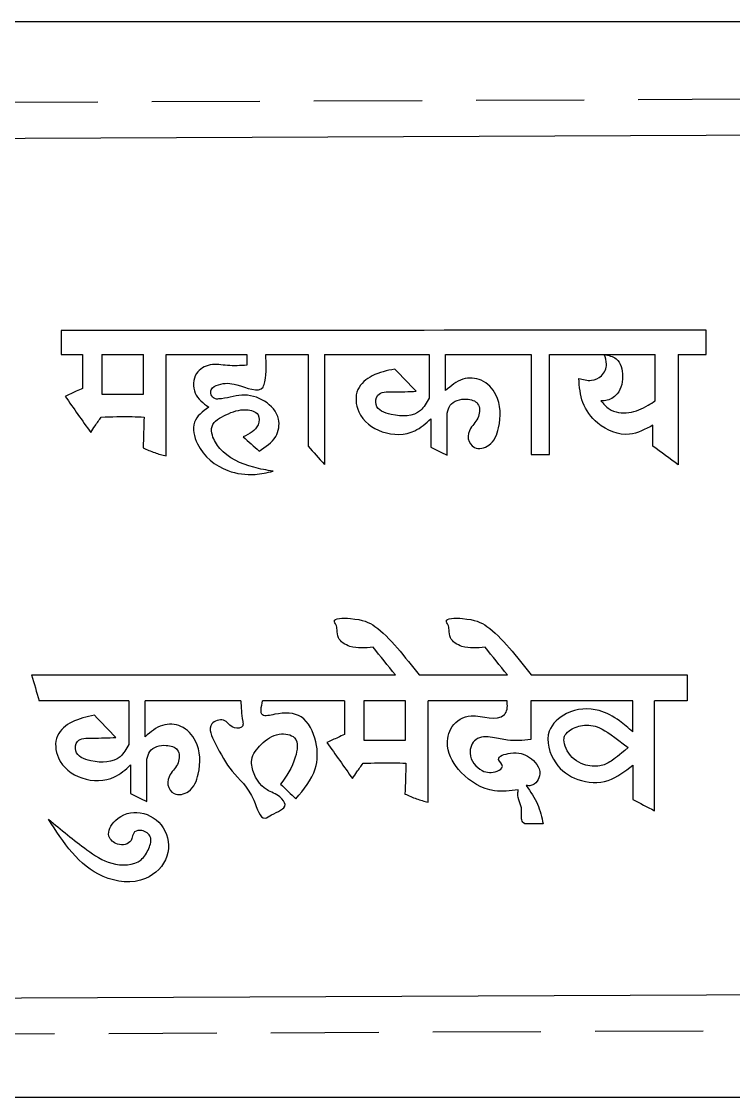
# Model space of a CAD drawing. Header units: millimetres. Extents: x 56222 to 3066687, y -650199 to -121287.
# Drawn here: x 137975.53 to 137985.41, y -183356.59 to -183341.65 of the extents above; entities that cross this region are included whole.
import ezdxf

# ---------------------------------------------------------------- set-up
doc = ezdxf.new("R2010")
doc.units = ezdxf.units.MM
doc.header["$MEASUREMENT"] = 0
doc.linetypes.add('00 . GROUND FLOOR$0$DASHED', pattern=[0.75, 0.5, -0.25])
doc.layers.add('Dimensions', color=154, linetype='Continuous', lineweight=0)
doc.layers.add('FURNITURE', color=32, linetype='Continuous', lineweight=9)

# ---------------------------------------------------------------- blocks, each defined once
blk = doc.blocks.new('ss sdfsd f')
at = {"layer": 'FURNITURE', "lineweight": -3, "elevation": 9.052904171116827e-08}
for points in [[(39246.45139205844, -28072.66403710714), (39250.97948875702, -28072.66403710714)], [(39251.27595612442, -28072.66403710714), (39252.37410784448, -28072.66403710714)], [(39252.67057521189, -28072.66403710714), (39254.61235733864, -28072.66403710714), (39254.61235733864, -28072.98535164134), (39254.20516176023, -28072.98535164134)], [(39247.66070983368, -28072.98535164134), (39246.54424351974, -28072.98535164134)], [(39249.05501477778, -28072.98535164134), (39247.86640953501, -28072.98535164134)], [(39250.34622334179, -28072.98535164134), (39249.32662554245, -28072.98535164134)], [(39251.1046938721, -28072.98535164134), (39250.58627982254, -28072.98535164134)], [(39252.37078356535, -28072.98535164134), (39251.38704762488, -28072.98535164134)], [(39253.93583452926, -28072.98535164134), (39252.66445118967, -28072.98535164134)]]:
    blk.add_lwpolyline(points, dxfattribs=at)
at = {"layer": 'FURNITURE', "lineweight": -3}
for points in [[(39254.85040325703, -28068.37026325907, 9.052904171116827e-08), (39246.81838484021, -28068.37275964539, 9.052904171116827e-08)], [(39249.28403035832, -28069.87558419447, 9.052904171116827e-08), (39249.49097560035, -28069.69292487867, 9.052904171116827e-08), (39249.5246577225, -28069.47661723745, 9.052904171116827e-08), (39249.35142055188, -28069.25550722598, 9.052904171116827e-08), (39249.06748389503, -28069.17859525672, 9.052904171116827e-08), (39248.77874662757, -28069.22667184869, 9.052904171116827e-08), (39248.73063672428, -28069.22185890053, 9.052904171116827e-08), (39248.68732743162, -28069.17379288646, 9.052904171116827e-08), (39248.68732743162, -28069.11129860585, 9.052904171116827e-08), (39248.77874662757, -28069.04881490316, 9.052904171116827e-08), (39249.00492026137, -28069.04881490316, 9.052904171116827e-08), (39249.33216621086, -28069.07765028041, 9.052904171116827e-08), (39249.35453446147, -28069.01085079125, 9.052904171116827e-08), (39249.3660350104, -28068.6724952472, 9.052904171116827e-08)], [(39249.13095575234, -28068.6724952472, 9.052904171116827e-08), (39249.13095575234, -28068.805586486, 9.052904171116827e-08)], [(39249.89549840636, -28068.6724952472, 9.052904171116827e-08), (39249.89549840636, -28069.81315338131, 9.052904171116827e-08)], [(39250.09546330103, -28068.6724952472, 9.052904171116827e-08), (39250.09546330103, -28070.04246127148, 9.052904171116827e-08)], [(39249.13095575234, -28068.805586486, 9.052904171116827e-08), (39248.88931636755, -28068.80947915613, 9.052904171116827e-08), (39248.67492369172, -28068.80169381584, 9.052904171116827e-08), (39248.50342512062, -28068.91069915803, 9.052904171116827e-08), (39248.48785557263, -28069.15208701921, 9.052904171116827e-08), (39248.6554358075, -28069.32728890984, 9.052904171116827e-08)], [(39247.08618106564, -28069.09476533561, 9.052904171116827e-08), (39247.0062833352, -28069.12965127628, 9.052904171116827e-08), (39246.868440937, -28069.19433518385, 9.052904171116827e-08)], [(39246.868440937, -28069.19433518385, 9.052904171116827e-08), (39247.18605971598, -28069.64332506794, 9.052904171116827e-08)], [(39248.6554358075, -28069.32728890984, 9.052904171116827e-08), (39248.47804675739, -28069.51700369028, 9.052904171116827e-08), (39248.51543962182, -28069.78462476335, 9.052904171116827e-08), (39248.8958555777, -28070.11835776158, 9.052904171116827e-08), (39249.23278059619, -28070.1651967383, 9.052904171116827e-08), (39249.45628145758, -28070.12692586707, 9.052904171116827e-08)], [(39249.45628145758, -28070.12692586707, 9.052904171116827e-08), (39249.21573194115, -28070.07748472496, 9.052904171116827e-08), (39248.7931744087, -28069.84193586902, 9.052904171116827e-08), (39248.70175521277, -28069.67850719004, 9.052904171116827e-08), (39248.69692865289, -28069.56794689534, 9.052904171116827e-08), (39248.87019177276, -28069.42374885312, 9.052904171116827e-08), (39249.12522096883, -28069.36125457252, 9.052904171116827e-08), (39249.26960257718, -28069.42374885312, 9.052904171116827e-08), (39249.26960257718, -28069.54872683645, 9.052904171116827e-08), (39249.08673823605, -28069.69773782683, 9.052904171116827e-08)], [(39247.18605971598, -28069.64332506794, 9.052904171116827e-08), (39247.24076072792, -28069.56021884604, 9.052904171116827e-08), (39247.31793378745, -28069.45175915357, 9.052904171116827e-08)], [(39247.31793378745, -28069.45175915357, 9.052904171116827e-08), (39247.70148960219, -28069.44577205765, 9.052904171116827e-08), (39247.85132055233, -28069.45175915357, 9.052904171116827e-08)], [(39247.85132055233, -28069.45175915357, 9.052904171116827e-08), (39247.83933200038, -28069.83489098229, 9.052904171116827e-08)], [(39249.08673823605, -28069.69773782683, 9.052904171116827e-08), (39249.28403035832, -28069.87558419447, 9.052904171116827e-08)], [(39247.83933200038, -28069.83489098229, 9.052904171116827e-08), (39247.98316867455, -28069.89475136382, 9.052904171116827e-08), (39248.12700534872, -28069.9366610354, 9.052904171116827e-08)], [(39249.89549840636, -28069.81315338131, 9.052904171116827e-08), (39250.09546330103, -28070.04246127148, 9.052904171116827e-08)], [(39250.97948875702, -28072.66403710714, 9.052904171116827e-08), (39250.70144257917, -28072.3171028797, 9.052904171116827e-08)], [(39252.37410784448, -28072.66403710714, 9.052904171116827e-08), (39252.09606166663, -28072.3171028797, 9.052904171116827e-08)], [(39246.45139205844, -28072.66403710714, 9.052904171116827e-08), (39246.54424351974, -28072.98535164134, 9.052904171116827e-08)], [(39249.05501477778, -28072.98535164134, 9.052904171116827e-08), (39249.07899188168, -28073.24280734478, 9.052904171116827e-08), (39249.07899188168, -28073.29866927707, 9.052904171116827e-08), (39248.97511704733, -28073.32260708292, 9.052904171116827e-08), (39248.83932463962, -28073.22685585947, 9.052904171116827e-08), (39248.6955139147, -28073.2747314712, 9.052904171116827e-08), (39248.73547575453, -28073.51412010775, 9.052904171116827e-08), (39248.94742920116, -28073.8616043864, 9.052904171116827e-08), (39249.217794402, -28074.22630949932, 9.052904171116827e-08), (39249.35859501432, -28074.44773684803, 9.052904171116827e-08), (39249.4384667955, -28074.40783697897, 9.052904171116827e-08), (39249.60622867509, -28074.2801616291, 9.052904171116827e-08), (39249.54231568059, -28074.18441040565, 9.052904171116827e-08), (39249.38254616898, -28074.09663492484, 9.052904171116827e-08), (39249.19521855742, -28073.81151799191, 9.052904171116827e-08), (39249.19083313473, -28073.72158461787, 9.052904171116827e-08), (39249.31064080651, -28073.53008217096, 9.052904171116827e-08), (39249.53432331263, -28073.40240682109, 9.052904171116827e-08), (39249.72505027551, -28073.44769084535, 9.052904171116827e-08), (39249.73405466408, -28073.68967106935, 9.052904171116827e-08), (39249.55030804857, -28074.02481092933, 9.052904171116827e-08)], [(39249.74204703205, -28074.2083482115, 9.052904171116827e-08), (39249.98168832486, -28073.83330848243, 9.052904171116827e-08), (39249.98968069283, -28073.49815804455, 9.052904171116827e-08), (39249.8059340773, -28073.18695599041, 9.052904171116827e-08), (39249.47840268609, -28073.15503186399, 9.052904171116827e-08), (39249.32662554245, -28073.16301818454, 9.052904171116827e-08), (39249.32662554245, -28072.98535164134, 9.052904171116827e-08)], [(39252.51075380178, -28074.09464627812, 9.052904171116827e-08), (39252.21329758745, -28074.10630313277, 9.052904171116827e-08), (39251.79917356017, -28073.87907909046, 9.052904171116827e-08), (39251.63001042126, -28073.55281409532, 9.052904171116827e-08), (39251.68834432773, -28073.30812592685, 9.052904171116827e-08), (39251.92165400435, -28073.17412498797, 9.052904171116827e-08), (39252.33758304913, -28073.15731163368, 9.052904171116827e-08), (39252.34737734487, -28073.14586081773, 9.052904171116827e-08), (39252.37078356535, -28072.98535164134, 9.052904171116827e-08)], [(39252.66445118967, -28072.98535164134, 9.052904171116827e-08), (39252.66445118967, -28073.47033814644, 9.052904171116827e-08)], [(39253.93583452926, -28073.37272521115, 9.052904171116827e-08), (39253.93583452926, -28072.98535164134, 9.052904171116827e-08)], [(39253.93583452926, -28073.37272521115, 9.052904171116827e-08), (39253.7698112492, -28073.23759243611, 9.052904171116827e-08), (39253.51768836875, -28073.10860542565, 9.052904171116827e-08), (39253.11184215116, -28073.14545885723, 9.052904171116827e-08), (39252.89560734918, -28073.36415858547, 9.052904171116827e-08), (39252.97654277913, -28073.75968624258, 9.052904171116827e-08), (39253.25225352478, -28073.9667593701, 9.052904171116827e-08), (39253.63011835673, -28073.9775231851, 9.052904171116827e-08), (39253.93454138123, -28073.78750542982, 9.052904171116827e-08)], [(39250.34622334179, -28073.40762172976, 9.052904171116827e-08), (39250.26632561134, -28073.4425076704, 9.052904171116827e-08), (39250.12848321315, -28073.507191578, 9.052904171116827e-08)], [(39250.12848321315, -28073.507191578, 9.052904171116827e-08), (39250.44610199214, -28073.95618146206, 9.052904171116827e-08)], [(39252.66445118967, -28073.47033814644, 9.052904171116827e-08), (39252.3765961966, -28073.47707627385, 9.052904171116827e-08), (39252.1899692147, -28073.44212686574, 9.052904171116827e-08), (39251.97998791082, -28073.47124784651, 9.052904171116827e-08), (39251.90997684336, -28073.64020877141, 9.052904171116827e-08), (39252.06165019002, -28073.85577595909, 9.052904171116827e-08), (39252.24827717192, -28073.8616043864, 9.052904171116827e-08), (39252.31244965889, -28073.80334126899, 9.052904171116827e-08), (39252.26579291341, -28073.71594659287, 9.052904171116827e-08), (39252.41160173032, -28073.64020877141, 9.052904171116827e-08), (39252.65074998744, -28073.69264346151, 9.052904171116827e-08), (39252.77906901213, -28073.89655379452, 9.052904171116827e-08), (39252.6682397797, -28074.04221158805, 9.052904171116827e-08), (39252.60990587323, -28074.04221158805, 9.052904171116827e-08)], [(39250.44610199214, -28073.95618146206, 9.052904171116827e-08), (39250.50080300408, -28073.87307524016, 9.052904171116827e-08), (39250.5779760636, -28073.76461554772, 9.052904171116827e-08)], [(39250.5779760636, -28073.76461554772, 9.052904171116827e-08), (39250.96153187832, -28073.75862845177, 9.052904171116827e-08), (39251.11136282849, -28073.76461554772, 9.052904171116827e-08)], [(39251.11136282849, -28073.76461554772, 9.052904171116827e-08), (39251.09937427653, -28074.14774737641, 9.052904171116827e-08)], [(39253.93454138123, -28073.78750542982, 9.052904171116827e-08), (39253.93454138123, -28074.21457859933, 9.052904171116827e-08)], [(39249.55030804857, -28074.02481092933, 9.052904171116827e-08), (39249.74204703205, -28074.2083482115, 9.052904171116827e-08)], [(39252.60990587323, -28074.04221158805, 9.052904171116827e-08), (39252.74990205889, -28074.27525347977, 9.052904171116827e-08), (39252.81988717711, -28074.51995222613, 9.052904171116827e-08)], [(39251.09937427653, -28074.14774737641, 9.052904171116827e-08), (39251.2432109507, -28074.20760775794, 9.052904171116827e-08), (39251.38704762488, -28074.24951742955, 9.052904171116827e-08)], [(39252.81988717711, -28074.51995222613, 9.052904171116827e-08), (39252.6565626187, -28074.51995222613, 9.052904171116827e-08), (39252.57492628874, -28074.50829537148, 9.052904171116827e-08), (39252.551597916, -28074.45586068141, 9.052904171116827e-08), (39252.551597916, -28074.34517345182, 9.052904171116827e-08), (39252.50491522128, -28074.14125254089, 9.052904171116827e-08), (39252.51075380178, -28074.09464627812, 9.052904171116827e-08)], [(39253.93454138123, -28074.21457859933, 9.052904171116827e-08), (39254.20516176023, -28074.35588887264, 9.052904171116827e-08)], [(39246.65948412411, -28074.46113905751, 9.052904171116827e-08), (39247.33961387879, -28075.17476704458, 9.052904171116827e-08), (39247.87061331296, -28075.20002708893, 9.052904171116827e-08), (39248.13612600467, -28074.92219833465, 9.052904171116827e-08), (39248.0878604059, -28074.56747876689, 9.052904171116827e-08), (39247.80397564757, -28074.381381631, 9.052904171116827e-08), (39247.49346696215, -28074.47886763135, 9.052904171116827e-08), (39247.41359518099, -28074.67382905418, 9.052904171116827e-08), (39247.52006493997, -28074.77130447666, 9.052904171116827e-08), (39247.68863124622, -28074.72699361994, 9.052904171116827e-08), (39247.73300445797, -28074.62065391055, 9.052904171116827e-08), (39247.82172493227, -28074.60292533668, 9.052904171116827e-08), (39247.92868772696, -28074.6824077376, 9.052904171116827e-08), (39247.91044540657, -28074.82447962029, 9.052904171116827e-08), (39247.81285028992, -28074.96626589946, 9.052904171116827e-08), (39247.44909375039, -28075.01057675619, 9.052904171116827e-08), (39247.13858506499, -28074.84219761624, 9.052904171116827e-08), (39246.65948412411, -28074.46113905751, 9.052904171116827e-08)]]:
    blk.add_spline(points, degree=3, dxfattribs=at)
for points in [[(39246.81838484021, -28068.37275964539, 9.052904171116827e-08), (39246.81838484021, -28068.47267151267, 9.052904171116827e-08), (39246.81838484021, -28068.57258337992, 9.052904171116827e-08), (39246.81838484021, -28068.6724952472, 9.052904171116827e-08)], [(39254.85040325703, -28068.6724952472, 9.052904171116827e-08), (39254.85040325703, -28068.57175125116, 9.052904171116827e-08), (39254.85040325703, -28068.47100725513, 9.052904171116827e-08), (39254.85040325703, -28068.37026325907, 9.052904171116827e-08)], [(39246.81838484021, -28068.6724952472, 9.052904171116827e-08), (39246.90765024869, -28068.6724952472, 9.052904171116827e-08), (39246.99691565716, -28068.6724952472, 9.052904171116827e-08), (39247.08618106564, -28068.6724952472, 9.052904171116827e-08)], [(39247.32623754638, -28068.6724952472, 9.052904171116827e-08), (39247.49904222957, -28068.6724952472, 9.052904171116827e-08), (39247.67184691275, -28068.6724952472, 9.052904171116827e-08), (39247.84465159594, -28068.6724952472, 9.052904171116827e-08)], [(39248.12700534872, -28068.6724952472, 9.052904171116827e-08), (39248.46165548326, -28068.6724952472, 9.052904171116827e-08), (39248.79630561781, -28068.6724952472, 9.052904171116827e-08), (39249.13095575234, -28068.6724952472, 9.052904171116827e-08)], [(39249.3660350104, -28068.6724952472, 9.052904171116827e-08), (39249.54252280905, -28068.6724952472, 9.052904171116827e-08), (39249.7190106077, -28068.6724952472, 9.052904171116827e-08), (39249.89549840636, -28068.6724952472, 9.052904171116827e-08)], [(39250.09546330103, -28068.6724952472, 9.052904171116827e-08), (39250.53035536767, -28068.6724952472, 9.052904171116827e-08), (39250.96524743429, -28068.6724952472, 9.052904171116827e-08), (39251.40013950093, -28068.6724952472, 9.052904171116827e-08)], [(39251.60583920225, -28068.6724952472, 9.052904171116827e-08), (39251.9613006326, -28068.6724952472, 9.052904171116827e-08), (39252.31676206295, -28068.6724952472, 9.052904171116827e-08), (39252.6722234933, -28068.6724952472, 9.052904171116827e-08)], [(39252.89761864969, -28068.6724952472, 9.052904171116827e-08), (39253.33714698944, -28068.6724952472, 9.052904171116827e-08), (39253.77667532919, -28068.6724952472, 9.052904171116827e-08), (39254.21620366893, -28068.6724952472, 9.052904171116827e-08)], [(39254.50232006248, -28068.6724952472, 9.052904171116827e-08), (39254.618347794, -28068.6724952472, 9.052904171116827e-08), (39254.73437552551, -28068.6724952472, 9.052904171116827e-08), (39254.85040325703, -28068.6724952472, 9.052904171116827e-08)], [(39247.32623754638, -28069.16597581243, 9.052904171116827e-08), (39247.49904222956, -28069.16597581243, 9.052904171116827e-08), (39247.67184691275, -28069.16597581243, 9.052904171116827e-08), (39247.84465159594, -28069.16597581243, 9.052904171116827e-08)], [(39254.20516176023, -28074.35588887264, 9.052904171116827e-08), (39254.2051641967, -28073.89904312842, 9.052904171116827e-08), (39254.20516663315, -28073.4421973842, 9.052904171116827e-08), (39254.20516176023, -28072.98535164134, 9.052904171116827e-08)], [(39250.58627982254, -28073.47883220658, 9.052904171116827e-08), (39250.75908450573, -28073.47883220658, 9.052904171116827e-08), (39250.93188918891, -28073.47883220658, 9.052904171116827e-08), (39251.1046938721, -28073.47883220658, 9.052904171116827e-08)]]:
    blk.add_open_spline(points, degree=3, dxfattribs=at)
for points, knots in [([(39247.08618106564, -28068.6724952472, 9.052904171116827e-08), (39247.08618106564, -28068.68304988385, 9.052904171116827e-08), (39247.08618106543, -28068.76750390151, 9.052904171116827e-08), (39247.08618106564, -28068.85195791921, 9.052904171116827e-08), (39247.08618106564, -28069.09476533561, 9.052904171116827e-08)], [0, 0, 0, 0, 0.0186920114619511, 0.4486981946018886, 0.4486981946018886, 0.4486981946018886, 0.4486981946018886]), ([(39247.32623754638, -28068.6724952472, 9.052904171116827e-08), (39247.32623754638, -28068.68304988385, 9.052904171116827e-08), (39247.32623754637, -28068.78174599688, 9.052904171116827e-08), (39247.32623754638, -28068.88044210993, 9.052904171116827e-08), (39247.32623754638, -28069.16597581243, 9.052904171116827e-08)], [0, 0, 0, 0, 0.01869201146450905, 0.5243654352352678, 0.5243654352352678, 0.5243654352352678, 0.5243654352352678]), ([(39247.84465159594, -28069.16597581243, 9.052904171116827e-08), (39247.84465159594, -28068.88044210993, 9.052904171116827e-08), (39247.84465159632, -28068.7817459969, 9.052904171116827e-08), (39247.84465159594, -28068.68304988382, 9.052904171116827e-08), (39247.84465159594, -28068.6724952472, 9.052904171116827e-08)], [0, 0, 0, 0, 0.5056734237720093, 0.5243654352352678, 0.5243654352352678, 0.5243654352352678, 0.5243654352352678]), ([(39248.12700534872, -28069.9366610354, 9.052904171116827e-08), (39248.12700534872, -28069.18871619911, 9.052904171116827e-08), (39248.12700534939, -28068.93588304149, 9.052904171116827e-08), (39248.12700534872, -28068.68304988382, 9.052904171116827e-08), (39248.12700534872, -28068.6724952472, 9.052904171116827e-08)], [0, 0, 0, 0, 1.324592588659641, 1.343284600122388, 1.343284600122388, 1.343284600122388, 1.343284600122388]), ([(39251.40013950093, -28068.6724952472, 9.052904171116827e-08), (39251.40013950862, -28068.85409677221, 9.052904171116827e-08), (39251.40013951634, -28069.03569829722, 9.052904171116827e-08), (39251.40013952403, -28069.21729982224, 9.052904171116827e-08), (39251.36809939072, -28069.27419604806, 9.052904171116827e-08), (39251.27333894453, -28069.44246974687, 9.052904171116827e-08), (39250.98130619842, -28069.45435983124, 9.052904171116827e-08), (39250.71329726106, -28069.35258275941, 9.052904171116827e-08), (39250.75016415802, -28069.13308587336, 9.052904171116827e-08), (39250.99365259871, -28069.14075991707, 9.052904171116827e-08), (39251.14638734977, -28069.1342206855, 9.052904171116827e-08), (39251.24026621546, -28069.13020132749, 9.052904171116827e-08), (39251.15065481704, -28069.03826872883, 9.052904171116827e-08), (39251.0610434186, -28068.94633613019, 9.052904171116827e-08), (39250.97143202018, -28068.85440353154, 9.052904171116827e-08), (39250.87617208253, -28068.87362711957, 9.052904171116827e-08), (39250.6999514276, -28068.90918869305, 9.052904171116827e-08), (39250.4671312447, -28069.09832008786, 9.052904171116827e-08), (39250.49777111669, -28069.44580798871, 9.052904171116827e-08), (39250.80758705858, -28069.68113124189, 9.052904171116827e-08), (39251.19387996972, -28069.67986657743, 9.052904171116827e-08), (39251.3583739011, -28069.53024209587, 9.052904171116827e-08), (39251.42100271837, -28069.4732746185, 9.052904171116827e-08), (39251.42100271837, -28069.59148979264, 9.052904171116827e-08), (39251.42100271837, -28069.70970496675, 9.052904171116827e-08), (39251.42100271837, -28069.8279201409, 9.052904171116827e-08), (39251.48843616067, -28069.86061998058, 9.052904171116827e-08), (39251.55586960296, -28069.89331982026, 9.052904171116827e-08), (39251.62330304525, -28069.92601965992, 9.052904171116827e-08), (39251.62330304525, -28069.75137839843, 9.052904171116827e-08), (39251.62330304525, -28069.57673713691, 9.052904171116827e-08), (39251.62330304525, -28069.40209587541, 9.052904171116827e-08), (39251.63348947752, -28069.36733350877, 9.052904171116827e-08), (39251.66485091477, -28069.26030901278, 9.052904171116827e-08), (39251.84252395477, -28069.20798970251, 9.052904171116827e-08), (39252.03483763085, -28069.26448580277, 9.052904171116827e-08), (39252.033414308, -28069.46712743184, 9.052904171116827e-08), (39251.91366032179, -28069.57033205615, 9.052904171116827e-08), (39251.86484425004, -28069.72309713087, 9.052904171116827e-08), (39251.96567684861, -28069.86919341992, 9.052904171116827e-08), (39252.19259851472, -28069.81451724256, 9.052904171116827e-08), (39252.29720072581, -28069.5322741183, 9.052904171116827e-08), (39252.29247304331, -28069.20807130155, 9.052904171116827e-08), (39252.07314474764, -28068.96664848149, 9.052904171116827e-08), (39251.79851621036, -28068.9528553752, 9.052904171116827e-08), (39251.67250430944, -28069.06262829826, 9.052904171116827e-08), (39251.60583920225, -28069.1207023661, 9.052904171116827e-08), (39251.60583920225, -28068.97129999312, 9.052904171116827e-08), (39251.60583920225, -28068.82189762017, 9.052904171116827e-08), (39251.60583920225, -28068.6724952472, 9.052904171116827e-08)], [0, 0, 0, 0, 0.270717171078559, 0.270717171078559, 0.270717171078559, 0.3638322174214424, 0.5461100117314306, 0.6582419912423139, 0.7169527016534287, 0.8097836036161987, 0.9578547730849724, 0.9578547730849724, 0.9578547730849724, 1.149235721862317, 1.149235721862317, 1.149235721862317, 1.29408983738355, 1.41720028009426, 1.555004742584707, 1.745950911110683, 1.947236553955049, 2.070991205908133, 2.070991205908133, 2.070991205908133, 2.24721702513951, 2.24721702513951, 2.24721702513951, 2.358937063099622, 2.358937063099622, 2.358937063099622, 2.619278424584811, 2.619278424584811, 2.619278424584811, 2.671330884141585, 2.779534724454988, 2.853212133398764, 2.932957532163679, 3.020373843757241, 3.086747906657516, 3.152118174386184, 3.242735404872478, 3.365980564307945, 3.571021017063365, 3.698457918159769, 3.812201402373871, 3.939971094565891, 3.939971094565891, 3.939971094565891, 4.162688319861019, 4.162688319861019, 4.162688319861019, 4.162688319861019]), ([(39252.6722234933, -28068.6724952472, 9.052904171116827e-08), (39252.6722234933, -28069.08746657908, 9.052904171116827e-08), (39252.6722234933, -28069.50243791094, 9.052904171116827e-08), (39252.6722234933, -28069.9174092428, 9.052904171116827e-08), (39252.7473552121, -28069.9174092428, 9.052904171116827e-08), (39252.8224869309, -28069.9174092428, 9.052904171116827e-08), (39252.89761864969, -28069.9174092428, 9.052904171116827e-08), (39252.89761864969, -28069.50243791094, 9.052904171116827e-08), (39252.89761864969, -28069.08746657908, 9.052904171116827e-08), (39252.89761864969, -28068.6724952472, 9.052904171116827e-08)], [0, 0, 0, 0, 0.6186063967943483, 0.6186063967943483, 0.6186063967943483, 0.7306068129237246, 0.7306068129237246, 0.7306068129237246, 1.349213209718073, 1.349213209718073, 1.349213209718073, 1.349213209718073]), ([(39254.50232006248, -28068.6724952472, 9.052904171116827e-08), (39254.50232006248, -28069.12995098368, 9.052904171116827e-08), (39254.50232006248, -28069.58740672014, 9.052904171116827e-08), (39254.50232006248, -28070.04486245662, 9.052904171116827e-08), (39254.39668932911, -28069.9676119943, 9.052904171116827e-08), (39254.29105859576, -28069.89036153199, 9.052904171116827e-08), (39254.18542786239, -28069.81311106967, 9.052904171116827e-08), (39254.18542786239, -28069.72643569131, 9.052904171116827e-08), (39254.18542786239, -28069.63976031294, 9.052904171116827e-08), (39254.18542786239, -28069.55308493458, 9.052904171116827e-08), (39254.09135480742, -28069.60432368855, 9.052904171116827e-08), (39253.86947231722, -28069.72517638472, 9.052904171116827e-08), (39253.50102879484, -28069.57440487968, 9.052904171116827e-08), (39253.28913387856, -28069.28315856313, 9.052904171116827e-08), (39253.27161514984, -28069.07373477018, 9.052904171116827e-08), (39253.26300999177, -28068.97086629889, 9.052904171116827e-08), (39253.31574114825, -28068.98499234815, 9.052904171116827e-08), (39253.4135208049, -28069.01118635444, 9.052904171116827e-08), (39253.56449287277, -28068.94722304922, 9.052904171116827e-08), (39253.62668433248, -28068.80185814899, 9.052904171116827e-08), (39253.59417905154, -28068.71197390238, 9.052904171116827e-08), (39253.57990219184, -28068.6724952472, 9.052904171116827e-08), (39253.6347723389, -28068.68397019644, 9.052904171116827e-08), (39253.77044657436, -28068.71234363903, 9.052904171116827e-08), (39253.83192768606, -28068.95689625083, 9.052904171116827e-08), (39253.76841857713, -28069.18031267947, 9.052904171116827e-08), (39253.61744866464, -28069.25096558403, 9.052904171116827e-08), (39253.55182210424, -28069.2486663272, 9.052904171116827e-08), (39253.53814985399, -28069.24818731362, 9.052904171116827e-08), (39253.57016849451, -28069.28553612247, 9.052904171116827e-08), (39253.65698528197, -28069.38680536895, 9.052904171116827e-08), (39253.8960102089, -28069.4204726335, 9.052904171116827e-08), (39254.08514062077, -28069.33432815117, 9.052904171116827e-08), (39254.18644975606, -28069.26774299322, 9.052904171116827e-08), (39254.21620366893, -28069.24818731362, 9.052904171116827e-08), (39254.21620366893, -28069.05628995815, 9.052904171116827e-08), (39254.21620366893, -28068.86439260267, 9.052904171116827e-08), (39254.21620366893, -28068.6724952472, 9.052904171116827e-08)], [0, 0, 0, 0, 0.6819387825107697, 0.6819387825107697, 0.6819387825107697, 0.8770210349554568, 0.8770210349554568, 0.8770210349554568, 1.006229824537892, 1.006229824537892, 1.006229824537892, 1.160251829526888, 1.369509044339276, 1.526186012806718, 1.677441904822116, 1.677441904822116, 1.677441904822116, 1.756972091961521, 1.824915142809588, 1.90313597787843, 1.96440008147769, 1.96440008147769, 1.96440008147769, 2.042921617753205, 2.158555737574415, 2.285097134164944, 2.36256351463431, 2.382949498734668, 2.382949498734668, 2.382949498734668, 2.454965852792195, 2.578217892376454, 2.705971604124148, 2.759093831702362, 2.759093831702362, 2.759093831702362, 3.045159211421183, 3.045159211421183, 3.045159211421183, 3.045159211421183]), ([(39250.70144257917, -28072.3171028797, 9.052904171116827e-08), (39250.60603284357, -28072.32793693957, 9.052904171116827e-08), (39250.45103983563, -28072.34553685762, 9.052904171116827e-08), (39250.26078591955, -28072.23424010027, 9.052904171116827e-08), (39250.25576741718, -28072.11149981273, 9.052904171116827e-08), (39250.24768141441, -28072.04484040043, 9.052904171116827e-08), (39250.18118541251, -28071.95177963865, 9.052904171116827e-08), (39250.53717887541, -28071.95620160051, 9.052904171116827e-08), (39250.83469473213, -28072.09014215833, 9.052904171116827e-08), (39251.10098312982, -28072.44563504013, 9.052904171116827e-08), (39251.27595612442, -28072.66403710714, 9.052904171116827e-08)], [0, 0, 0, 0, 0.1426682146611522, 0.231764353910692, 0.2809342708966928, 0.3165452687578058, 0.3388146449471758, 0.434080164235482, 0.598416564723073, 1.012814963602902, 1.012814963602902, 1.012814963602902, 1.012814963602902]), ([(39252.09606166663, -28072.3171028797, 9.052904171116827e-08), (39252.00065193103, -28072.32793693957, 9.052904171116827e-08), (39251.84565892309, -28072.34553685762, 9.052904171116827e-08), (39251.65540500702, -28072.23424010027, 9.052904171116827e-08), (39251.65038650464, -28072.11149981273, 9.052904171116827e-08), (39251.64230050187, -28072.04484040043, 9.052904171116827e-08), (39251.57580449997, -28071.95177963865, 9.052904171116827e-08), (39251.93179796288, -28071.95620160051, 9.052904171116827e-08), (39252.22931381959, -28072.09014215833, 9.052904171116827e-08), (39252.4956022173, -28072.44563504013, 9.052904171116827e-08), (39252.67057521189, -28072.66403710714, 9.052904171116827e-08)], [0, 0, 0, 0, 0.1426682146611522, 0.231764353910692, 0.2809342708966928, 0.3165452687578058, 0.3388146449471758, 0.434080164235482, 0.598416564723073, 1.012814963602902, 1.012814963602902, 1.012814963602902, 1.012814963602902]), ([(39247.66070983368, -28072.98535164134, 9.052904171116827e-08), (39247.66070984138, -28073.16695316636, 9.052904171116827e-08), (39247.66070984907, -28073.34855469137, 9.052904171116827e-08), (39247.66070985678, -28073.53015621639, 9.052904171116827e-08), (39247.62866972347, -28073.58705244218, 9.052904171116827e-08), (39247.53390927728, -28073.75532614099, 9.052904171116827e-08), (39247.24187653117, -28073.76721622537, 9.052904171116827e-08), (39246.97386759381, -28073.66543915356, 9.052904171116827e-08), (39247.01073449077, -28073.44594226748, 9.052904171116827e-08), (39247.25422293147, -28073.45361631119, 9.052904171116827e-08), (39247.40695768252, -28073.44707707962, 9.052904171116827e-08), (39247.50083654821, -28073.44305772164, 9.052904171116827e-08), (39247.41122514979, -28073.35112512298, 9.052904171116827e-08), (39247.32161375135, -28073.25919252432, 9.052904171116827e-08), (39247.23200235293, -28073.16725992566, 9.052904171116827e-08), (39247.13674241528, -28073.1864835137, 9.052904171116827e-08), (39246.96052176036, -28073.22204508719, 9.052904171116827e-08), (39246.72770157746, -28073.41117648198, 9.052904171116827e-08), (39246.75834144944, -28073.75866438286, 9.052904171116827e-08), (39247.06815739133, -28073.99398763603, 9.052904171116827e-08), (39247.45445030247, -28073.99272297157, 9.052904171116827e-08), (39247.61894423385, -28073.84309849002, 9.052904171116827e-08), (39247.68157305112, -28073.78613101265, 9.052904171116827e-08), (39247.68157305112, -28073.90434618676, 9.052904171116827e-08), (39247.68157305112, -28074.0225613609, 9.052904171116827e-08), (39247.68157305112, -28074.14077653504, 9.052904171116827e-08), (39247.74900649342, -28074.1734763747, 9.052904171116827e-08), (39247.8164399357, -28074.20617621439, 9.052904171116827e-08), (39247.883873378, -28074.23887605407, 9.052904171116827e-08), (39247.883873378, -28074.06423479255, 9.052904171116827e-08), (39247.883873378, -28073.88959353105, 9.052904171116827e-08), (39247.883873378, -28073.71495226953, 9.052904171116827e-08), (39247.89405981027, -28073.68018990292, 9.052904171116827e-08), (39247.92542124752, -28073.57316540693, 9.052904171116827e-08), (39248.10309428752, -28073.52084609663, 9.052904171116827e-08), (39248.2954079636, -28073.57734219689, 9.052904171116827e-08), (39248.29398464075, -28073.77998382596, 9.052904171116827e-08), (39248.17423065454, -28073.88318845028, 9.052904171116827e-08), (39248.12541458279, -28074.03595352499, 9.052904171116827e-08), (39248.22624718136, -28074.18204981407, 9.052904171116827e-08), (39248.45316884747, -28074.12737363669, 9.052904171116827e-08), (39248.55777105857, -28073.84513051243, 9.052904171116827e-08), (39248.55304337606, -28073.52092769567, 9.052904171116827e-08), (39248.33371508039, -28073.27950487563, 9.052904171116827e-08), (39248.05908654311, -28073.26571176934, 9.052904171116827e-08), (39247.93307464219, -28073.37548469238, 9.052904171116827e-08), (39247.866409535, -28073.43355876022, 9.052904171116827e-08), (39247.866409535, -28073.28415638727, 9.052904171116827e-08), (39247.86640953501, -28073.13475401429, 9.052904171116827e-08), (39247.86640953501, -28072.98535164134, 9.052904171116827e-08)], [0, 0, 0, 0, 0.270717171078559, 0.270717171078559, 0.270717171078559, 0.3638322174214424, 0.5461100117314306, 0.6582419912423139, 0.7169527016534287, 0.8097836036161987, 0.9578547730849724, 0.9578547730849724, 0.9578547730849724, 1.149235721862317, 1.149235721862317, 1.149235721862317, 1.29408983738355, 1.41720028009426, 1.555004742584707, 1.745950911110683, 1.947236553955049, 2.070991205908133, 2.070991205908133, 2.070991205908133, 2.24721702513951, 2.24721702513951, 2.24721702513951, 2.358937063099622, 2.358937063099622, 2.358937063099622, 2.619278424584811, 2.619278424584811, 2.619278424584811, 2.671330884141585, 2.779534724454988, 2.853212133398764, 2.932957532163679, 3.020373843757241, 3.086747906657516, 3.152118174386184, 3.242735404872478, 3.365980564307945, 3.571021017063365, 3.698457918159769, 3.812201402373871, 3.939971094565891, 3.939971094565891, 3.939971094565891, 4.162688319861019, 4.162688319861019, 4.162688319861019, 4.162688319861019]), ([(39250.34622334179, -28072.98535164134, 9.052904171116827e-08), (39250.34622334179, -28072.99590627797, 9.052904171116827e-08), (39250.34622334174, -28073.08036029566, 9.052904171116827e-08), (39250.34622334179, -28073.16481431333, 9.052904171116827e-08), (39250.34622334179, -28073.40762172976, 9.052904171116827e-08)], [0, 0, 0, 0, 0.01869201146246269, 0.4486981946020023, 0.4486981946020023, 0.4486981946020023, 0.4486981946020023]), ([(39250.58627982254, -28072.98535164134, 9.052904171116827e-08), (39250.58627982254, -28072.99590627797, 9.052904171116827e-08), (39250.58627982249, -28073.09460239102, 9.052904171116827e-08), (39250.58627982254, -28073.19329850405, 9.052904171116827e-08), (39250.58627982254, -28073.47883220658, 9.052904171116827e-08)], [0, 0, 0, 0, 0.01869201146382693, 0.5243654352350404, 0.5243654352350404, 0.5243654352350404, 0.5243654352350404]), ([(39251.1046938721, -28073.47883220658, 9.052904171116827e-08), (39251.1046938721, -28073.19329850405, 9.052904171116827e-08), (39251.10469387182, -28073.09460239102, 9.052904171116827e-08), (39251.1046938721, -28072.99590627797, 9.052904171116827e-08), (39251.1046938721, -28072.98535164134, 9.052904171116827e-08)], [0, 0, 0, 0, 0.5056734237699629, 0.5243654352350404, 0.5243654352350404, 0.5243654352350404, 0.5243654352350404]), ([(39251.38704762488, -28074.24951742955, 9.052904171116827e-08), (39251.38704762488, -28073.50157259324, 9.052904171116827e-08), (39251.38704762586, -28073.24873943561, 9.052904171116827e-08), (39251.38704762488, -28072.99590627797, 9.052904171116827e-08), (39251.38704762488, -28072.98535164134, 9.052904171116827e-08)], [0, 0, 0, 0, 1.324592588659925, 1.343284600122161, 1.343284600122161, 1.343284600122161, 1.343284600122161]), ([(39253.87993985196, -28073.57017244237, 9.052904171116827e-08), (39253.70120620867, -28073.43620102874, 9.052904171116827e-08), (39253.60883782857, -28073.3614683037, 9.052904171116827e-08), (39253.44928489338, -28073.29176100956, 9.052904171116827e-08), (39253.3800267262, -28073.2825704535, 9.052904171116827e-08), (39253.24811041662, -28073.30182992302, 9.052904171116827e-08), (39253.18763906653, -28073.32709918998, 9.052904171116827e-08), (39253.11382181454, -28073.38434068544, 9.052904171116827e-08), (39253.09497454521, -28073.40927233014, 9.052904171116827e-08), (39253.07973528238, -28073.4434379365, 9.052904171116827e-08), (39253.07652461193, -28073.46398196548, 9.052904171116827e-08), (39253.08530506115, -28073.53073219262, 9.052904171116827e-08), (39253.09901966716, -28073.57191963085, 9.052904171116827e-08), (39253.16620684846, -28073.69407893032, 9.052904171116827e-08), (39253.23658285795, -28073.74974070808, 9.052904171116827e-08), (39253.39169376473, -28073.80106059904, 9.052904171116827e-08), (39253.46519790976, -28073.80691406315, 9.052904171116827e-08), (39253.57505765618, -28073.78783684044, 9.052904171116827e-08), (39253.61538343517, -28073.77011144889, 9.052904171116827e-08), (39253.70995342016, -28073.70914660985, 9.052904171116827e-08), (39253.7568198887, -28073.6720613986, 9.052904171116827e-08), (39253.87993985196, -28073.57017244237, 9.052904171116827e-08)], [0, 0, 0, 0, 0.2034914620642798, 0.2034914620642798, 0.3650700277774239, 0.3650700277774239, 0.5007521093162273, 0.5007521093162273, 0.5916403948474994, 0.5916403948474994, 0.6825286803787716, 0.6825286803787716, 0.7734169659100437, 0.7734169659100437, 0.9806297135864727, 0.9806297135864727, 1.12650635534335, 1.12650635534335, 1.244017899612648, 1.244017899612648, 1.34053017719974, 1.34053017719974, 1.34053017719974, 1.34053017719974])]:
    blk.add_open_spline(points, degree=3, knots=knots, dxfattribs=at)

msp = doc.modelspace()

# ---------------------------------------------------------------- linework, layer by layer
at = {"layer": 'FURNITURE', "lineweight": 30}
msp.add_lwpolyline([(137960.0100513202, -183341.6481617392), (138008.9896304429, -183341.6481617392), (138008.9896304429, -183356.5897567259), (137960.0100513202, -183356.5897567259)], close=True, dxfattribs=at)
at = {"layer": 'FURNITURE', "color": 3, "linetype": '00 . GROUND FLOOR$0$DASHED', "lineweight": 30, "ltscale": 3}
msp.add_lwpolyline([(137966.0887604578, -183342.809304626), (138002.9200398609, -183342.6481617392, -0.3785761489445506), (138007.9896304425, -183348.6378717422), (138007.9896304425, -183350.5897567259, -0.4142135623730951), (138002.9896304425, -183355.5897567259), (137966.0191698762, -183355.7508996127, -0.4142135623730951), (137961.0191698762, -183350.7508996127), (137961.0191698762, -183348.7990146291, -0.3785761489445116)], format="xyb", close=True, dxfattribs=at)
at = {"layer": 'FURNITURE', "lineweight": 30}
msp.add_lwpolyline([(137966.1257763471, -183343.309304626), (138002.8830239716, -183343.1481617392, -0.3769865759205618), (138007.4896304425, -183348.6324000813), (138007.4896304425, -183350.5897567259, -0.4142135623730951), (138002.9896304425, -183355.0897567259), (137966.0191698762, -183355.2508996127, -0.4142135623730951), (137961.5191698762, -183350.7508996127), (137961.5191698762, -183348.7935429681, -0.3769865759205619)], format="xyb", close=True, dxfattribs=at)

# ---------------------------------------------------------------- block references
at = {"layer": 'Dimensions', "xscale": 1.114709138535287, "yscale": 1.114709138535287, "zscale": 1.114709138535287}
msp.add_blockref('ss sdfsd f', (94227.29295838659, -152057.8666117142, 3.16525901862851e-07), dxfattribs=at)

doc.saveas('drawing.dxf')
